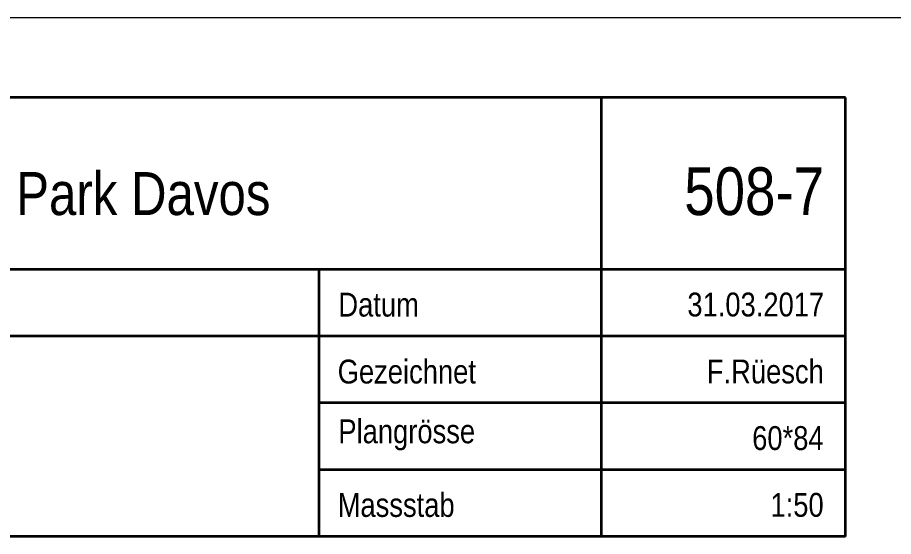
# Model space of a CAD drawing. Header units: metres. Extents: x 0.003 to 0.843, y 0.003 to 0.597.
# Drawn here: x 0.1176 to 0.2094, y 0.5426 to 0.597 of the extents above; entities that cross this region are included whole.
import ezdxf

# ---------------------------------------------------------------- set-up
doc = ezdxf.new("R2010")
doc.units = ezdxf.units.M
doc.linetypes.add('AUSGEZOGEN', pattern=[0])
doc.layers.add('Plankopf', color=7, linetype='AUSGEZOGEN', lineweight=13)
doc.styles.add('ARIALNARROW', font='ARIALN.TTF')

msp = doc.modelspace()

# ---------------------------------------------------------------- linework, layer by layer
at = {"layer": 'Plankopf', "color": 7, "linetype": 'AUSGEZOGEN', "lineweight": 13}
msp.add_line((0.003, 0.597), (0.843, 0.597), dxfattribs=at)
at = {"layer": 'Plankopf', "color": 7, "linetype": 'AUSGEZOGEN', "lineweight": 35}
for p, q in [((0.2044, 0.5886), (0.0114, 0.5886)), ((0.178829, 0.5426), (0.178829, 0.5886)), ((0.2044, 0.5426), (0.2044, 0.5886)), ((0.2044, 0.5706), (0.0114, 0.5706)), ((0.149257, 0.5426), (0.149257, 0.5706)), ((0.2044, 0.5636), (0.0114, 0.5636)), ((0.2044, 0.5566), (0.149257, 0.5566)), ((0.2044, 0.5496), (0.149257, 0.5496)), ((0.2044, 0.5426), (0.0114, 0.5426))]:
    msp.add_line(p, q, dxfattribs=at)

# ---------------------------------------------------------------- texts
at = {"layer": 'Plankopf', "color": 7, "linetype": 'AUSGEZOGEN', "lineweight": 35, "attachment_point": 7, "style": 'ARIALNARROW'}
for s, insert, char_height, width in [('Parkstrasse\\~1\\~Neubau\\~MFH\\~Sun\\~Park\\~Davos', (0.041866, 0.576232), 0.0045, 0.00225), ('508-7', (0.187497, 0.576223), 0.005, 0.0025), ('Datum', (0.151257, 0.565619), 0.0025, 0.00125), ('31.03.2017', (0.187824, 0.56563), 0.0025, 0.00125), ('Gezeichnet', (0.151183, 0.5586), 0.0025, 0.00125), ('F.Rüesch', (0.189866, 0.55861), 0.0025, 0.00125), ('Plangrösse', (0.151257, 0.551619), 0.0025, 0.00125), ('60*84', (0.194616, 0.55163), 0.0025, 0.00125), ('Massstab', (0.151183, 0.544619), 0.0025, 0.00125), ('1:50', (0.196533, 0.54463), 0.0025, 0.00125)]:
    msp.add_mtext(s, dxfattribs=dict(at, insert=insert, char_height=char_height, width=width))

doc.saveas('drawing.dxf')
